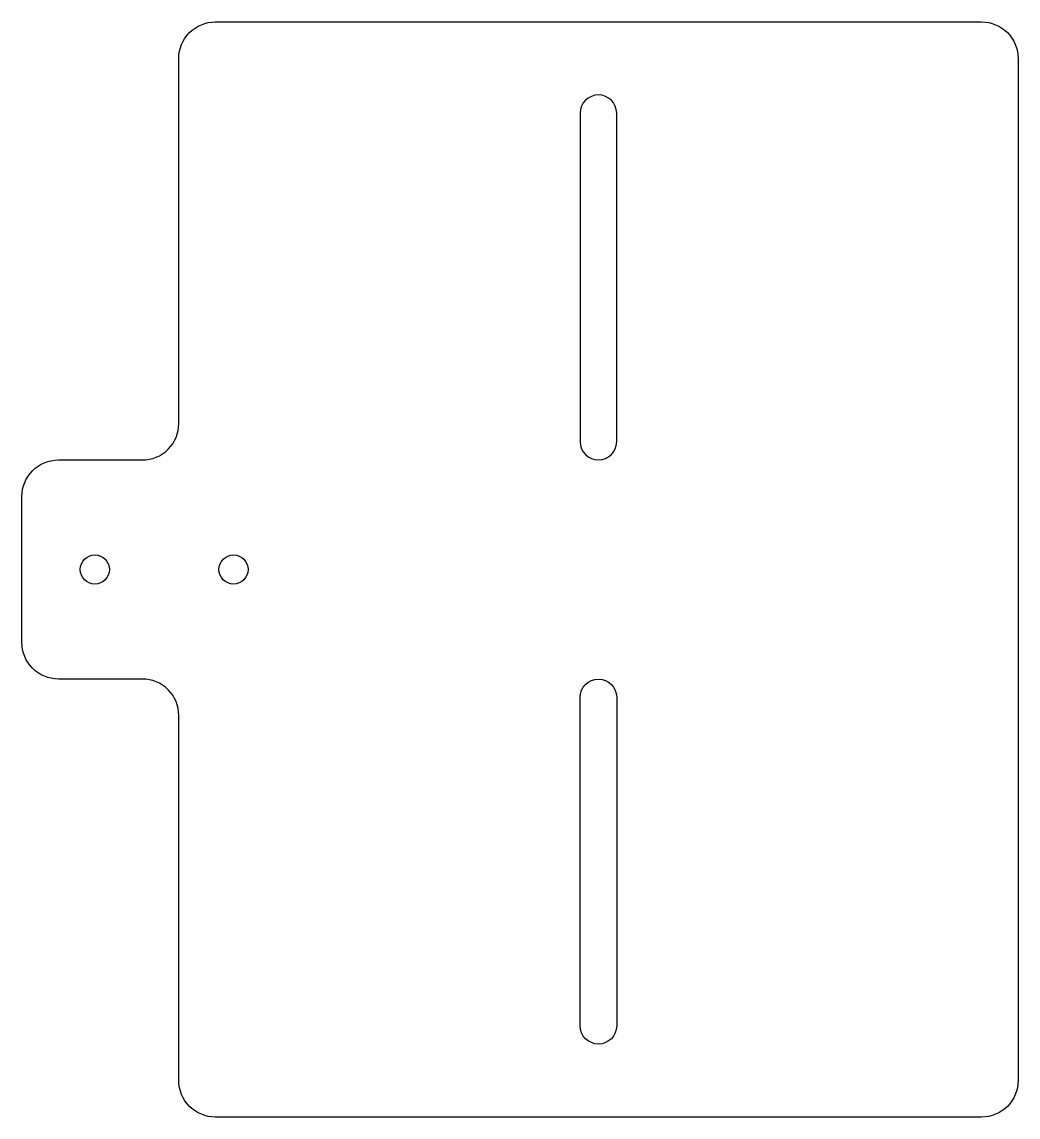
# Model space of a CAD drawing. Header units: millimetres. Extents: x -129 to 8, y -20 to 130.
import ezdxf

# ---------------------------------------------------------------- set-up
doc = ezdxf.new("R2010")
doc.units = ezdxf.units.MM
doc.layers.get('0').update_dxf_attribs({"linetype": 'CONTINUOUS'})

msp = doc.modelspace()

# ---------------------------------------------------------------- linework, layer by layer
for points in [[(-124, 40, -0.414214), (-129, 45), (-129, 65, -0.414214), (-124, 70), (-112.5, 70, 0.414214), (-107.5, 75), (-107.5, 125, -0.414214), (-102.5, 130), (2.5, 130, -0.414214), (7.5, 125), (7.5, -15, -0.414214), (2.5, -20), (-102.5, -20, -0.414214), (-107.5, -15), (-107.5, 35, 0.414214), (-112.5, 40)], [(-52.5, 117.5), (-52.5, 72.5, 1), (-47.5, 72.5), (-47.5, 117.5, 1)], [(-52.5, 37.5, -1), (-47.5, 37.5), (-47.5, -7.5, -1), (-52.5, -7.5)]]:
    msp.add_lwpolyline(points, format="xyb", close=True)
for centre in [(-119, 55), (-100, 55)]:
    msp.add_circle(centre, 2)

doc.saveas('drawing.dxf')
